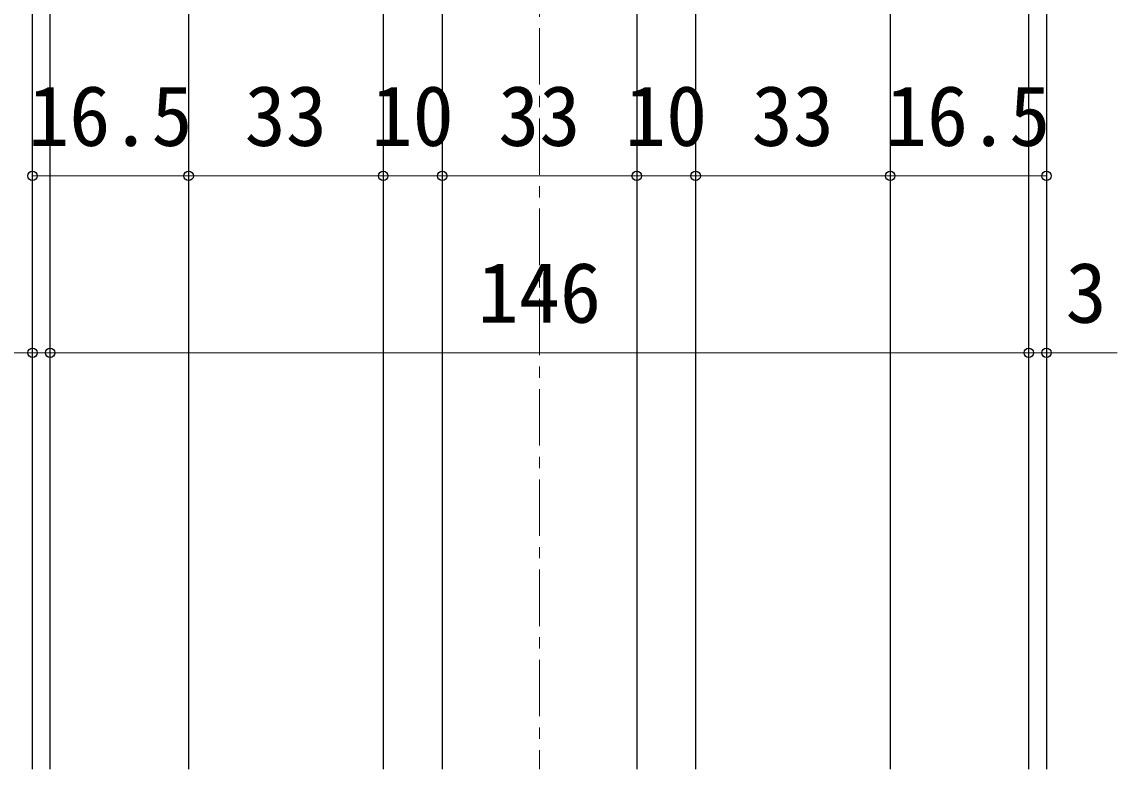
# Model space of a CAD drawing. Units: millimetres at full size. Extents: x -800 to 800, y -560 to 560.
# Drawn here: x -404.6 to -218.9, y 168.8 to 295.5 of the extents above; entities that cross this region are included whole.
import ezdxf
from ezdxf.enums import TextEntityAlignment as Align

# ---------------------------------------------------------------- set-up
doc = ezdxf.new("R2010")
doc.units = ezdxf.units.MM
doc.header["$LTSCALE"] = 4
doc.header["$PDMODE"] = 32
doc.header["$PDSIZE"] = 1.6
doc.linetypes.add('USER12', pattern=[3.826934, 2.391833, -0.478367, 0.478367, -0.478367])
doc.layers.add('2-0', color=4, linetype='Continuous', lineweight=9)
doc.layers.add('3-0', color=7, linetype='Continuous', lineweight=25)
doc.styles.add('ＭＳ ゴシック', font='')
doc.styles.get('ＭＳ ゴシック').set_extended_font_data('MS Gothic')

msp = doc.modelspace()

# ---------------------------------------------------------------- linework, layer by layer
at = {"layer": '2-0', "color": 7, "lineweight": 25}
for p, q in [((-399.827, 168.797), (-399.827, 423.424)), ((-233.844, 168.797), (-233.844, 423.424))]:
    msp.add_line(p, q, dxfattribs=at)
at = {"layer": '3-0', "color": 4, "linetype": 'USER12', "lineweight": 9}
msp.add_line((-316.834, 432.254), (-316.834, 168.797), dxfattribs=at)
at = {"layer": '3-0'}
for p, q in [((-402.827, 168.797), (-402.827, 423.424)), ((-230.844, 423.424), (-230.844, 168.797)), ((-376.331, 378.43), (-376.331, 168.797)), ((-343.331, 378.43), (-343.331, 168.797)), ((-300.337, 378.43), (-300.337, 168.797)), ((-290.34, 378.43), (-290.34, 168.797)), ((-257.34, 378.43), (-257.34, 168.797)), ((-333.334, 345.43), (-333.334, 168.797))]:
    msp.add_line(p, q, dxfattribs=at)
at = {"layer": '3-0', "color": 4, "lineweight": 9}
for p, q in [((-402.827, 269.428), (-376.331, 269.428)), ((-376.331, 269.428), (-343.331, 269.428)), ((-343.331, 269.428), (-333.314, 269.428)), ((-333.314, 269.428), (-300.337, 269.428)), ((-300.337, 269.428), (-290.34, 269.428)), ((-290.34, 269.428), (-257.34, 269.428)), ((-257.34, 269.428), (-230.842, 269.428)), ((-413.793, 239.428), (-218.86, 239.428)), ((-402.811, 239.428), (-401.815, 239.428)), ((-231.837, 239.428), (-230.842, 239.428))]:
    msp.add_line(p, q, dxfattribs=at)
at = {"layer": '3-0', "color": 4}
for p in [(-402.827, 269.428), (-376.331, 269.428), (-343.331, 269.428), (-333.314, 269.428), (-300.337, 269.428), (-290.34, 269.428), (-257.34, 269.428), (-230.842, 269.428), (-402.811, 239.428), (-399.827, 239.428), (-233.844, 239.428), (-230.842, 239.428)]:
    msp.add_point(p, dxfattribs=at)

# ---------------------------------------------------------------- texts
at = {"layer": '3-0', "style": 'ＭＳ ゴシック'}
for s, p in [('16.5', (-403.579, 271.428)), ('33', (-366.831, 271.428)), ('10', (-345.323, 271.428)), ('33', (-323.826, 271.428)), ('10', (-302.339, 271.428)), ('33', (-280.84, 271.428)), ('16.5', (-258.091, 271.428)), ('146', (-327.326, 241.428)), ('3', (-227.599, 241.428))]:
    msp.add_text(s, height=10.26, dxfattribs=at).set_placement(p, align=Align.BOTTOM_LEFT)

doc.saveas('drawing.dxf')
